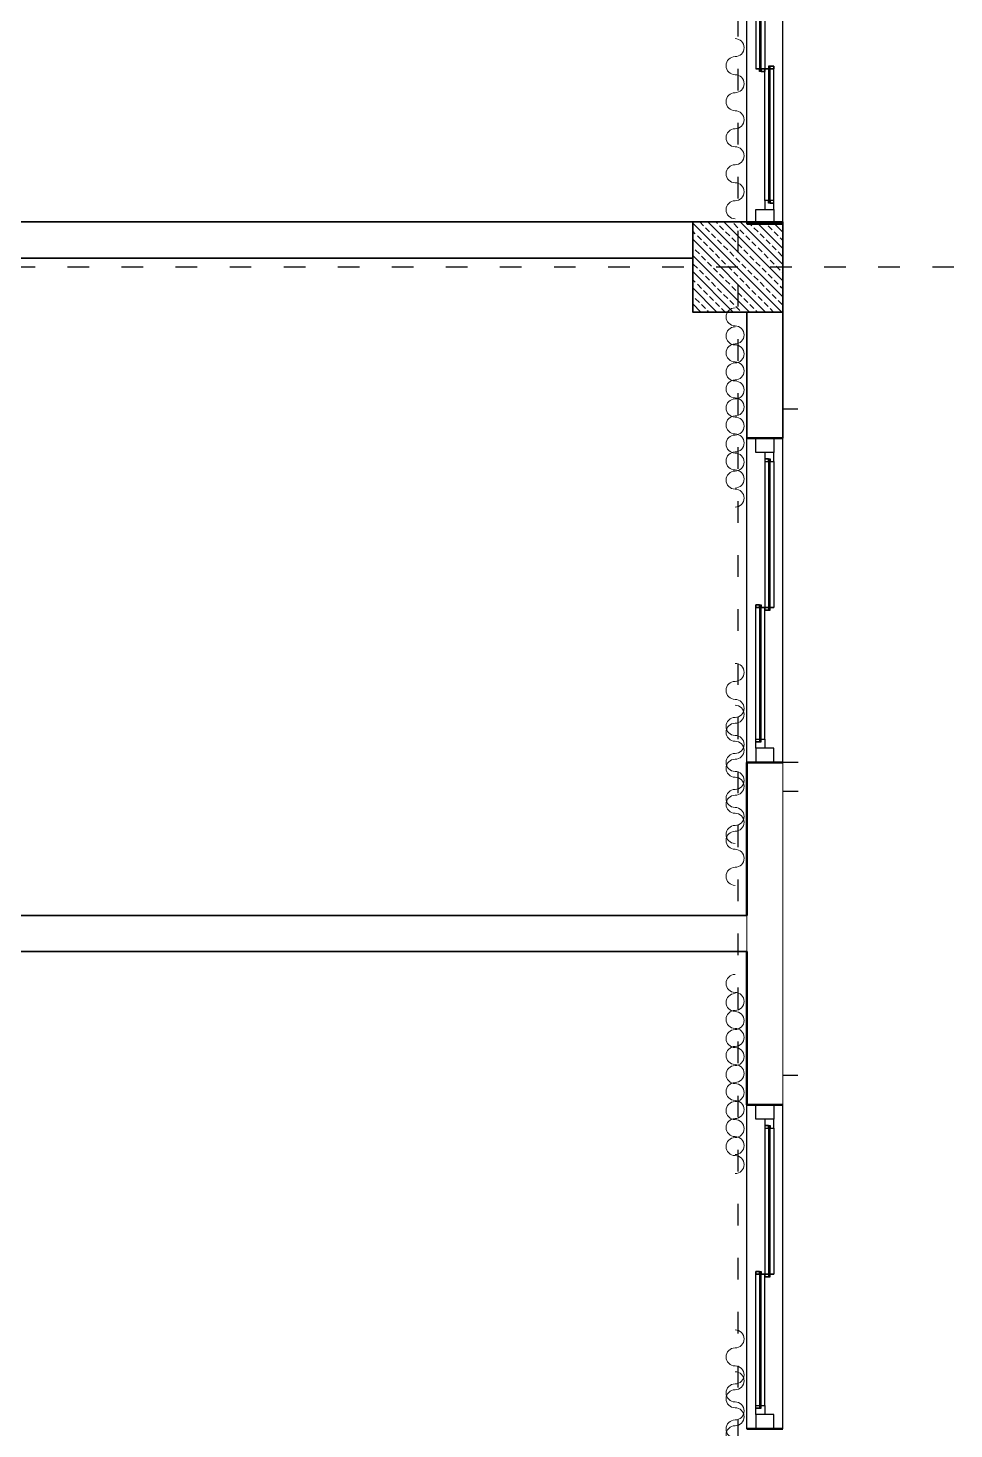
# Model space of a CAD drawing. Header units: millimetres. Extents: x 626118 to 667468, y 4481694 to 4492717.
# Drawn here: x 657117 to 657631, y 4484200 to 4484977 of the extents above; entities that cross this region are included whole.
import ezdxf

# ---------------------------------------------------------------- set-up
doc = ezdxf.new("R2010")
doc.units = ezdxf.units.MM
doc.linetypes.add('ACAD_ISO03W100', pattern=[30, 12, -18])
doc.linetypes.add('DUZ', pattern=[500, 500])
doc.layers.get('0').update_dxf_attribs({"color": 1, "linetype": 'DUZ'})
for name, color, linetype in [('AGAC', 116, 'Continuous'), ('KOLTAR_F', 145, 'Continuous'), ('PEN', 161, 'Continuous'), ('söve', 26, 'DUZ')]:
    doc.layers.add(name, color=color, linetype=linetype)
for name, color, linetype, lineweight in [('cam', 143, 'Continuous', 20), ('DUV', 220, 'Continuous', 50), ('DUVAR', 7, 'Continuous', 35), ('FE_PERDE', 205, 'Continuous', 15), ('gor25', 142, 'Continuous', 25), ('iç duvar', 7, 'Continuous', 50), ('KOLON_F', 3, 'Continuous', 35)]:
    doc.layers.add(name, color=color, linetype=linetype, lineweight=lineweight)
pattern_1 = [(135, (5158938.051, 3824236.311), (-4.4901280605, -4.4901280605), []), (135, (5158938.051, 3824240.8014), (-4.4901280605, -4.4901280605), [3.175, -1.5875])]

# ---------------------------------------------------------------- blocks, each defined once
blk = doc.blocks.new('GEN_BLOCK00601')
at = {"linetype": 'Continuous', "ltscale": 50}
for centre, start, end in [((50, 50), 0, 180), ((250, 50), 0, 180), ((450, 50), 0, 180), ((650, 50), 0, 180), ((850, 50), 0, 180), ((150, 50), 180, 0), ((350, 50), 180, 0), ((550, 50), 180, 0), ((750, 50), 180, 0), ((950, 50), 180, 0)]:
    blk.add_arc(centre, 50, start, end, dxfattribs=at)
for tag in ['Sfb', 'FLOOR']:
    blk.add_attdef(tag, (0, 0), '', height=1)

msp = doc.modelspace()

# ---------------------------------------------------------------- hatches: boundary and pattern name
at = {"layer": 'KOLTAR_F'}
h = msp.add_hatch(dxfattribs=at)
h.set_pattern_fill('ANSI33', color=256, angle=90, style=0)
h.set_pattern_definition(pattern_1)
h.paths.add_polyline_path([(657535.58, 4484819.79), (657535.58, 4484869.79), (657485.58, 4484869.79), (657485.58, 4484819.79)])
h = msp.add_hatch(dxfattribs=at)
h.set_pattern_fill('ANSI33', color=256, angle=90, style=0)
h.set_pattern_definition(pattern_1)
h.paths.add_polyline_path([(657535.58, 4484819.79), (657535.58, 4484869.79), (657485.58, 4484869.79), (657485.58, 4484819.79)])

# ---------------------------------------------------------------- linework, layer by layer
at = {"color": 232, "linetype": 'ACAD_ISO03W100'}
for p, q in [((657510.58, 4486004.79), (657510.58, 4482874.79)), ((657630.58, 4484844.79), (653690.58, 4484844.79))]:
    msp.add_line(p, q, dxfattribs=at)
at = {"layer": 'AGAC'}
for p, q in [((657515.58, 4484868.8), (657515.58, 4485048.8)), ((657535.58, 4484869.79), (657535.58, 4485048.8)), ((657515.58, 4484569.79), (657515.58, 4484749.79)), ((657515.58, 4484569.79), (657515.58, 4484749.79)), ((657535.58, 4484569.79), (657535.58, 4484749.79)), ((657535.58, 4484569.79), (657535.58, 4484749.79)), ((657515.58, 4484199.79), (657515.58, 4484379.79)), ((657515.58, 4484199.79), (657515.58, 4484379.79)), ((657535.58, 4484199.79), (657535.58, 4484379.79)), ((657535.58, 4484199.79), (657535.58, 4484379.79))]:
    msp.add_line(p, q, dxfattribs=at)
at = {"layer": 'cam'}
for p, q in [((657522.58, 4485037.3), (657522.58, 4484953.3)), ((657523.08, 4485037.3), (657523.08, 4484953.3)), ((657523.58, 4485037.3), (657523.58, 4484953.3)), ((657527.58, 4484880.3), (657527.58, 4484956.3)), ((657528.08, 4484880.3), (657528.08, 4484956.3)), ((657528.58, 4484880.3), (657528.58, 4484956.3)), ((657527.58, 4484738.29), (657527.58, 4484654.29)), ((657527.58, 4484738.29), (657527.58, 4484654.29)), ((657528.08, 4484738.29), (657528.08, 4484654.29)), ((657528.08, 4484738.29), (657528.08, 4484654.29)), ((657528.58, 4484738.29), (657528.58, 4484654.29)), ((657528.58, 4484738.29), (657528.58, 4484654.29)), ((657522.58, 4484581.29), (657522.58, 4484657.29)), ((657522.58, 4484581.29), (657522.58, 4484657.29)), ((657523.08, 4484581.29), (657523.08, 4484657.29)), ((657523.08, 4484581.29), (657523.08, 4484657.29)), ((657523.58, 4484581.29), (657523.58, 4484657.29)), ((657523.58, 4484581.29), (657523.58, 4484657.29)), ((657527.58, 4484368.29), (657527.58, 4484284.29)), ((657527.58, 4484368.29), (657527.58, 4484284.29)), ((657528.08, 4484368.29), (657528.08, 4484284.29)), ((657528.08, 4484368.29), (657528.08, 4484284.29)), ((657528.58, 4484368.29), (657528.58, 4484284.29)), ((657528.58, 4484368.29), (657528.58, 4484284.29)), ((657522.58, 4484211.29), (657522.58, 4484287.29)), ((657522.58, 4484211.29), (657522.58, 4484287.29)), ((657523.08, 4484211.29), (657523.08, 4484287.29)), ((657523.08, 4484211.29), (657523.08, 4484287.29)), ((657523.58, 4484211.29), (657523.58, 4484287.29)), ((657523.58, 4484211.29), (657523.58, 4484287.29))]:
    msp.add_line(p, q, dxfattribs=at)
at = {"layer": 'DUV'}
for p, q in [((657535.58, 4484868.8), (657515.58, 4484868.8)), ((657515.58, 4484749.79), (657535.58, 4484749.79)), ((657515.58, 4484749.79), (657535.58, 4484749.79)), ((657515.58, 4484749.79), (657535.58, 4484749.79)), ((657515.58, 4484749.79), (657535.58, 4484749.79)), ((657515.58, 4484569.79), (657535.58, 4484569.79)), ((657515.58, 4484569.79), (657515.58, 4484484.79)), ((657515.58, 4484569.79), (657535.58, 4484569.79)), ((657515.58, 4484569.79), (657535.58, 4484569.79)), ((657515.58, 4484569.79), (657535.58, 4484569.79)), ((657515.58, 4484379.79), (657515.58, 4484464.79)), ((657515.58, 4484379.79), (657535.58, 4484379.79)), ((657515.58, 4484379.79), (657535.58, 4484379.79)), ((657515.58, 4484379.79), (657535.58, 4484379.79)), ((657515.58, 4484379.79), (657535.58, 4484379.79)), ((657515.58, 4484199.79), (657535.58, 4484199.79)), ((657515.58, 4484199.79), (657535.58, 4484199.79)), ((657515.58, 4484199.79), (657535.58, 4484199.79)), ((657515.58, 4484199.79), (657535.58, 4484199.79))]:
    msp.add_line(p, q, dxfattribs=at)
at = {"layer": 'DUVAR'}
for p, q in [((657485.58, 4484869.79), (657015.58, 4484869.79)), ((657485.58, 4484869.79), (657015.58, 4484869.79)), ((657535.58, 4484868.8), (657515.58, 4484868.8)), ((657485.58, 4484849.79), (657015.58, 4484849.79)), ((657485.58, 4484849.79), (657015.58, 4484849.79)), ((657515.58, 4484749.79), (657515.58, 4484819.79)), ((657535.58, 4484749.79), (657535.58, 4484819.79)), ((657515.58, 4484749.79), (657535.58, 4484749.79)), ((657515.58, 4484749.79), (657535.58, 4484749.79)), ((657515.58, 4484569.79), (657535.58, 4484569.79)), ((657515.58, 4484484.79), (657515.58, 4484569.79)), ((657515.58, 4484569.79), (657535.58, 4484569.79)), ((657515.58, 4484484.79), (657015.58, 4484484.79)), ((657515.58, 4484464.79), (657015.58, 4484464.79)), ((657515.58, 4484464.79), (657515.58, 4484379.79)), ((657515.58, 4484379.79), (657535.58, 4484379.79)), ((657515.58, 4484379.79), (657535.58, 4484379.79)), ((657515.58, 4484199.79), (657535.58, 4484199.79)), ((657515.58, 4484199.79), (657535.58, 4484199.79))]:
    msp.add_line(p, q, dxfattribs=at)
at = {"layer": 'gor25'}
for p, q in [((657520.58, 4485035.8), (657520.58, 4484954.8)), ((657525.58, 4485035.8), (657525.58, 4484954.8)), ((657525.58, 4484881.8), (657525.58, 4484954.8)), ((657530.58, 4484881.8), (657530.58, 4484954.8)), ((657525.58, 4484736.79), (657525.58, 4484655.79)), ((657525.58, 4484736.79), (657525.58, 4484655.79)), ((657530.58, 4484736.79), (657530.58, 4484655.79)), ((657530.58, 4484736.79), (657530.58, 4484655.79)), ((657520.58, 4484582.79), (657520.58, 4484655.79)), ((657520.58, 4484582.79), (657520.58, 4484655.79)), ((657525.58, 4484582.79), (657525.58, 4484655.79)), ((657525.58, 4484582.79), (657525.58, 4484655.79)), ((657525.58, 4484366.79), (657525.58, 4484285.79)), ((657525.58, 4484366.79), (657525.58, 4484285.79)), ((657530.58, 4484366.79), (657530.58, 4484285.79)), ((657530.58, 4484366.79), (657530.58, 4484285.79)), ((657520.58, 4484212.79), (657520.58, 4484285.79)), ((657520.58, 4484212.79), (657520.58, 4484285.79)), ((657525.58, 4484212.79), (657525.58, 4484285.79)), ((657525.58, 4484212.79), (657525.58, 4484285.79))]:
    msp.add_line(p, q, dxfattribs=at)
at = {"layer": 'iç duvar', "color": 7, "lineweight": 18}
for p, q in [((657535.58, 4484749.79), (657535.58, 4484939.79)), ((657515.58, 4484749.79), (657515.58, 4484819.79)), ((657515.58, 4484379.79), (657515.58, 4484569.79)), ((657535.58, 4484379.79), (657535.58, 4484569.79)), ((657535.58, 4484379.79), (657535.58, 4484569.79))]:
    msp.add_line(p, q, dxfattribs=at)
at = {"layer": 'KOLON_F'}
msp.add_lwpolyline([(657535.58, 4484819.79), (657535.58, 4484869.79), (657485.58, 4484869.79), (657485.58, 4484819.79)], close=True, dxfattribs=at)
msp.add_lwpolyline([(657535.58, 4484819.79), (657535.58, 4484869.79), (657485.58, 4484869.79), (657485.58, 4484819.79)], close=True, dxfattribs=at)
at = {"layer": 'PEN'}
for points in [[(657520.58, 4484954.8), (657520.58, 4484954.8), (657525.58, 4484954.8), (657525.58, 4484953.3), (657523.58, 4484953.3), (657522.58, 4484953.3), (657522.58, 4484954.8), (657520.58, 4484954.8), (657520.58, 4484954.8)], [(657525.58, 4484953.3), (657525.58, 4484954.8), (657523.58, 4484954.8), (657523.58, 4484953.3)], [(657525.58, 4484954.8), (657525.58, 4484954.8), (657530.58, 4484954.8), (657530.58, 4484956.3), (657528.58, 4484956.3), (657527.58, 4484956.3), (657527.58, 4484954.8), (657525.58, 4484954.8), (657525.58, 4484954.8)], [(657530.58, 4484956.3), (657530.58, 4484954.8), (657528.58, 4484954.8), (657528.58, 4484956.3)], [(657525.58, 4484876.8), (657525.58, 4484876.8), (657530.58, 4484876.8), (657530.58, 4484880.3), (657528.58, 4484880.3), (657527.58, 4484880.3), (657527.58, 4484881.8), (657525.58, 4484881.8), (657525.58, 4484876.8)], [(657525.58, 4484876.8), (657525.58, 4484876.8), (657530.58, 4484876.8), (657530.58, 4484880.3), (657528.58, 4484880.3), (657527.58, 4484880.3), (657527.58, 4484881.8), (657525.58, 4484881.8), (657525.58, 4484876.8)], [(657530.58, 4484880.3), (657530.58, 4484881.8), (657528.58, 4484881.8), (657528.58, 4484880.3)], [(657530.58, 4484880.3), (657530.58, 4484881.8), (657528.58, 4484881.8), (657528.58, 4484880.3)], [(657520.58, 4484876.8), (657520.58, 4484876.8), (657530.58, 4484876.8), (657530.58, 4484869.79), (657530.58, 4484869.79), (657520.58, 4484869.79), (657520.58, 4484869.79), (657520.58, 4484869.79), (657520.58, 4484876.8)], [(657520.58, 4484876.8), (657520.58, 4484876.8), (657530.58, 4484876.8), (657530.58, 4484868.8), (657530.58, 4484868.8), (657520.58, 4484868.8), (657520.58, 4484868.8), (657520.58, 4484868.8), (657520.58, 4484876.8)], [(657530.58, 4484741.79), (657530.58, 4484741.79), (657520.58, 4484741.79), (657520.58, 4484749.79), (657520.58, 4484749.79), (657530.58, 4484749.79), (657530.58, 4484749.79), (657530.58, 4484749.79), (657530.58, 4484741.79)], [(657530.58, 4484741.79), (657530.58, 4484741.79), (657520.58, 4484741.79), (657520.58, 4484749.79), (657520.58, 4484749.79), (657530.58, 4484749.79), (657530.58, 4484749.79), (657530.58, 4484749.79), (657530.58, 4484741.79)], [(657530.58, 4484741.79), (657530.58, 4484741.79), (657525.58, 4484741.79), (657525.58, 4484738.29), (657527.58, 4484738.29), (657528.58, 4484738.29), (657528.58, 4484736.79), (657530.58, 4484736.79), (657530.58, 4484741.79)], [(657530.58, 4484741.79), (657530.58, 4484741.79), (657525.58, 4484741.79), (657525.58, 4484738.29), (657527.58, 4484738.29), (657528.58, 4484738.29), (657528.58, 4484736.79), (657530.58, 4484736.79), (657530.58, 4484741.79)], [(657525.58, 4484738.29), (657525.58, 4484736.79), (657527.58, 4484736.79), (657527.58, 4484738.29)], [(657525.58, 4484738.29), (657525.58, 4484736.79), (657527.58, 4484736.79), (657527.58, 4484738.29)], [(657525.58, 4484655.79), (657525.58, 4484655.79), (657520.58, 4484655.79), (657520.58, 4484657.29), (657522.58, 4484657.29), (657523.58, 4484657.29), (657523.58, 4484655.79), (657525.58, 4484655.79), (657525.58, 4484655.79)], [(657520.58, 4484657.29), (657520.58, 4484655.79), (657522.58, 4484655.79), (657522.58, 4484657.29)], [(657525.58, 4484655.79), (657525.58, 4484655.79), (657520.58, 4484655.79), (657520.58, 4484657.29), (657522.58, 4484657.29), (657523.58, 4484657.29), (657523.58, 4484655.79), (657525.58, 4484655.79), (657525.58, 4484655.79)], [(657520.58, 4484657.29), (657520.58, 4484655.79), (657522.58, 4484655.79), (657522.58, 4484657.29)], [(657525.58, 4484654.29), (657525.58, 4484655.79), (657527.58, 4484655.79), (657527.58, 4484654.29)], [(657530.58, 4484655.79), (657530.58, 4484655.79), (657525.58, 4484655.79), (657525.58, 4484654.29), (657527.58, 4484654.29), (657528.58, 4484654.29), (657528.58, 4484655.79), (657530.58, 4484655.79), (657530.58, 4484655.79)], [(657525.58, 4484654.29), (657525.58, 4484655.79), (657527.58, 4484655.79), (657527.58, 4484654.29)], [(657530.58, 4484655.79), (657530.58, 4484655.79), (657525.58, 4484655.79), (657525.58, 4484654.29), (657527.58, 4484654.29), (657528.58, 4484654.29), (657528.58, 4484655.79), (657530.58, 4484655.79), (657530.58, 4484655.79)], [(657525.58, 4484577.79), (657525.58, 4484577.79), (657520.58, 4484577.79), (657520.58, 4484581.29), (657522.58, 4484581.29), (657523.58, 4484581.29), (657523.58, 4484582.79), (657525.58, 4484582.79), (657525.58, 4484577.79)], [(657520.58, 4484581.29), (657520.58, 4484582.79), (657522.58, 4484582.79), (657522.58, 4484581.29)], [(657525.58, 4484577.79), (657525.58, 4484577.79), (657520.58, 4484577.79), (657520.58, 4484581.29), (657522.58, 4484581.29), (657523.58, 4484581.29), (657523.58, 4484582.79), (657525.58, 4484582.79), (657525.58, 4484577.79)], [(657520.58, 4484581.29), (657520.58, 4484582.79), (657522.58, 4484582.79), (657522.58, 4484581.29)], [(657530.58, 4484577.79), (657530.58, 4484577.79), (657520.58, 4484577.79), (657520.58, 4484569.79), (657520.58, 4484569.79), (657530.58, 4484569.79), (657530.58, 4484569.79), (657530.58, 4484569.79), (657530.58, 4484577.79)], [(657530.58, 4484577.79), (657530.58, 4484577.79), (657520.58, 4484577.79), (657520.58, 4484569.79), (657520.58, 4484569.79), (657530.58, 4484569.79), (657530.58, 4484569.79), (657530.58, 4484569.79), (657530.58, 4484577.79)], [(657530.58, 4484371.79), (657530.58, 4484371.79), (657520.58, 4484371.79), (657520.58, 4484379.79), (657520.58, 4484379.79), (657530.58, 4484379.79), (657530.58, 4484379.79), (657530.58, 4484379.79), (657530.58, 4484371.79)], [(657530.58, 4484371.79), (657530.58, 4484371.79), (657520.58, 4484371.79), (657520.58, 4484379.79), (657520.58, 4484379.79), (657530.58, 4484379.79), (657530.58, 4484379.79), (657530.58, 4484379.79), (657530.58, 4484371.79)], [(657530.58, 4484371.79), (657530.58, 4484371.79), (657525.58, 4484371.79), (657525.58, 4484368.29), (657527.58, 4484368.29), (657528.58, 4484368.29), (657528.58, 4484366.79), (657530.58, 4484366.79), (657530.58, 4484371.79)], [(657530.58, 4484371.79), (657530.58, 4484371.79), (657525.58, 4484371.79), (657525.58, 4484368.29), (657527.58, 4484368.29), (657528.58, 4484368.29), (657528.58, 4484366.79), (657530.58, 4484366.79), (657530.58, 4484371.79)], [(657525.58, 4484368.29), (657525.58, 4484366.79), (657527.58, 4484366.79), (657527.58, 4484368.29)], [(657525.58, 4484368.29), (657525.58, 4484366.79), (657527.58, 4484366.79), (657527.58, 4484368.29)], [(657525.58, 4484285.79), (657525.58, 4484285.79), (657520.58, 4484285.79), (657520.58, 4484287.29), (657522.58, 4484287.29), (657523.58, 4484287.29), (657523.58, 4484285.79), (657525.58, 4484285.79), (657525.58, 4484285.79)], [(657520.58, 4484287.29), (657520.58, 4484285.79), (657522.58, 4484285.79), (657522.58, 4484287.29)], [(657525.58, 4484285.79), (657525.58, 4484285.79), (657520.58, 4484285.79), (657520.58, 4484287.29), (657522.58, 4484287.29), (657523.58, 4484287.29), (657523.58, 4484285.79), (657525.58, 4484285.79), (657525.58, 4484285.79)], [(657520.58, 4484287.29), (657520.58, 4484285.79), (657522.58, 4484285.79), (657522.58, 4484287.29)], [(657525.58, 4484284.29), (657525.58, 4484285.79), (657527.58, 4484285.79), (657527.58, 4484284.29)], [(657530.58, 4484285.79), (657530.58, 4484285.79), (657525.58, 4484285.79), (657525.58, 4484284.29), (657527.58, 4484284.29), (657528.58, 4484284.29), (657528.58, 4484285.79), (657530.58, 4484285.79), (657530.58, 4484285.79)], [(657525.58, 4484284.29), (657525.58, 4484285.79), (657527.58, 4484285.79), (657527.58, 4484284.29)], [(657530.58, 4484285.79), (657530.58, 4484285.79), (657525.58, 4484285.79), (657525.58, 4484284.29), (657527.58, 4484284.29), (657528.58, 4484284.29), (657528.58, 4484285.79), (657530.58, 4484285.79), (657530.58, 4484285.79)], [(657525.58, 4484207.79), (657525.58, 4484207.79), (657520.58, 4484207.79), (657520.58, 4484211.29), (657522.58, 4484211.29), (657523.58, 4484211.29), (657523.58, 4484212.79), (657525.58, 4484212.79), (657525.58, 4484207.79)], [(657520.58, 4484211.29), (657520.58, 4484212.79), (657522.58, 4484212.79), (657522.58, 4484211.29)], [(657525.58, 4484207.79), (657525.58, 4484207.79), (657520.58, 4484207.79), (657520.58, 4484211.29), (657522.58, 4484211.29), (657523.58, 4484211.29), (657523.58, 4484212.79), (657525.58, 4484212.79), (657525.58, 4484207.79)], [(657520.58, 4484211.29), (657520.58, 4484212.79), (657522.58, 4484212.79), (657522.58, 4484211.29)], [(657530.58, 4484207.79), (657530.58, 4484207.79), (657520.58, 4484207.79), (657520.58, 4484199.79), (657520.58, 4484199.79), (657530.58, 4484199.79), (657530.58, 4484199.79), (657530.58, 4484199.79), (657530.58, 4484207.79)], [(657530.58, 4484207.79), (657530.58, 4484207.79), (657520.58, 4484207.79), (657520.58, 4484199.79), (657520.58, 4484199.79), (657530.58, 4484199.79), (657530.58, 4484199.79), (657530.58, 4484199.79), (657530.58, 4484207.79)]]:
    msp.add_lwpolyline(points, close=True, dxfattribs=at)
at = {"layer": 'söve'}
for p, q in [((657543.96, 4484765.92), (657535.58, 4484765.92)), ((657544.17, 4484569.79), (657535.58, 4484569.79)), ((657544.17, 4484553.66), (657535.58, 4484553.66)), ((657543.96, 4484395.92), (657535.58, 4484395.92))]:
    msp.add_line(p, q, dxfattribs=at)

# ---------------------------------------------------------------- block references
at = {"layer": 'FE_PERDE', "extrusion": (0, 0, -1), "yscale": 0.10000020265579, "zscale": -0.10000020265579, "rotation": 270}
for p, xscale in [((-657514.08, 4484871.56), -0.10000020265579), ((-657514.08, 4484822.12), 0.10000020265579), ((-657514.08, 4484501.56), -0.10000020265579), ((-657514.08, 4484452.12), 0.10000020265579), ((-657514.08, 4484131.56), -0.10000020265579)]:
    msp.add_blockref('GEN_BLOCK00601', p, dxfattribs=dict(at, xscale=xscale))
at = {"layer": 'FE_PERDE', "yscale": 0.10000020265579, "zscale": 0.10000020265579}
for p, xscale, rotation in [((657514.08, 4484811.53), -0.10000020265579, 90), ((657514.08, 4484524.79), 0.10000020265579, 90.00000000000001), ((657514.08, 4484441.53), -0.10000020265579, 90), ((657514.08, 4484154.79), 0.10000020265579, 90.00000000000001)]:
    msp.add_blockref('GEN_BLOCK00601', p, dxfattribs=dict(at, xscale=xscale, rotation=rotation))

doc.saveas('drawing.dxf')
